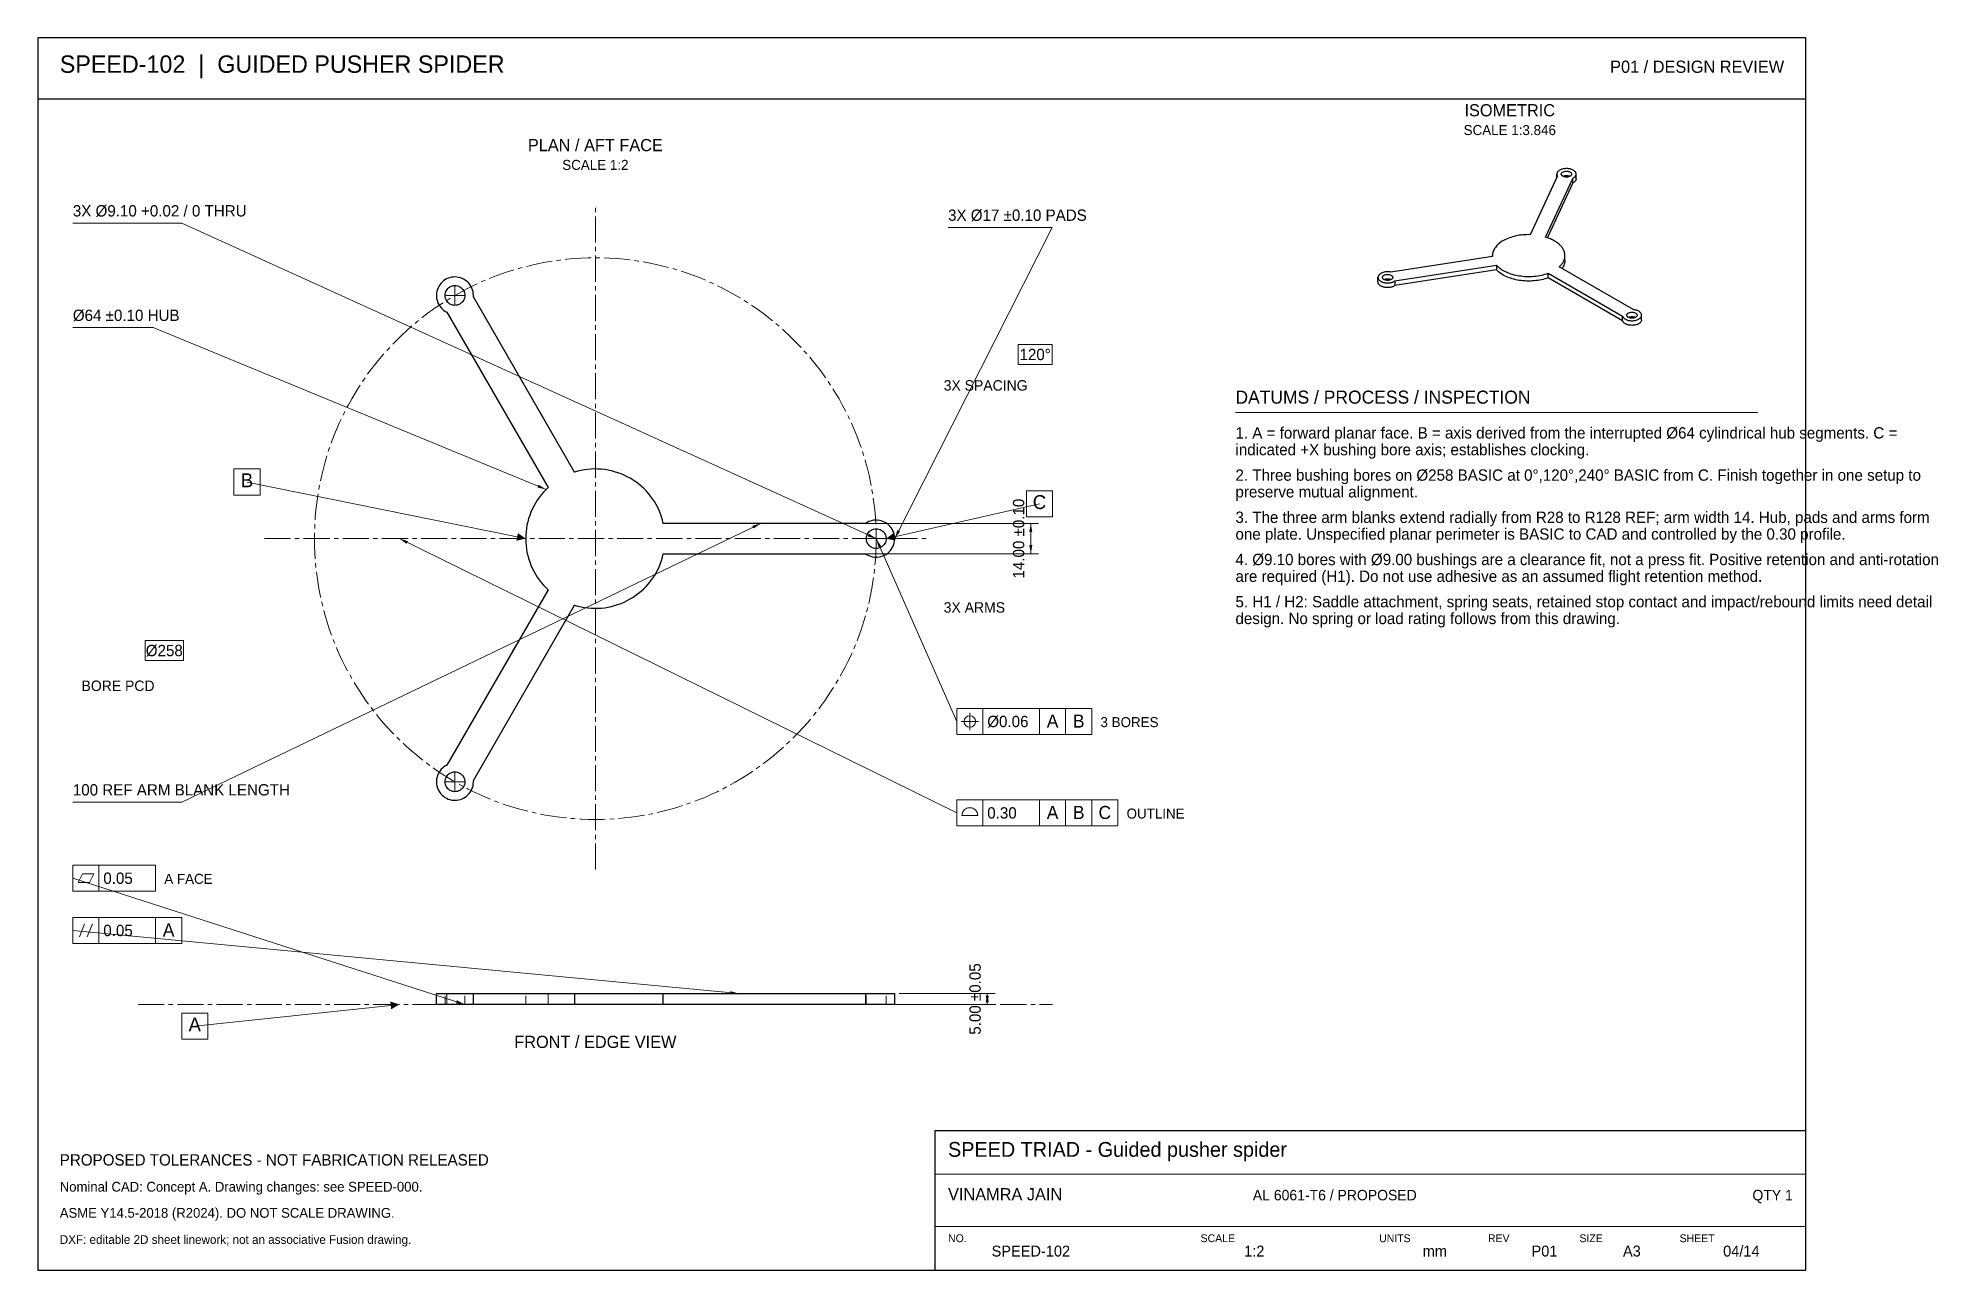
# Model space of a CAD drawing. Header units: millimetres. Extents: x 7 to 443, y 7 to 290.
import ezdxf
from ezdxf.enums import TextEntityAlignment as Align

# ---------------------------------------------------------------- set-up
doc = ezdxf.new("R2010")
doc.units = ezdxf.units.MM
doc.linetypes.add('CENTER_STD', pattern=[9, 6, -1, 1, -1])
doc.linetypes.add('DASHED_STD', pattern=[3, 2, -1])
for name, color, linetype, lineweight in [('BORDER', 7, 'Continuous', 30), ('CENTER', 7, 'CENTER_STD', 13), ('DIM', 7, 'Continuous', 15), ('GDT', 7, 'Continuous', 20), ('HIDDEN', 7, 'DASHED_STD', 13), ('NOTES', 7, 'Continuous', 18), ('VISIBLE', 7, 'Continuous', 30)]:
    doc.layers.add(name, color=color, linetype=linetype, lineweight=lineweight)

msp = doc.modelspace()

# ---------------------------------------------------------------- linework, layer by layer
at = {"layer": 'BORDER'}
msp.add_line((7, 276), (413, 276), dxfattribs=at)
for points in [[(7, 7), (413, 7), (413, 290), (7, 290)], [(213, 7), (413, 7), (413, 39), (213, 39)]]:
    msp.add_lwpolyline(points, close=True, dxfattribs=at)
at = {"layer": 'CENTER'}
for p, q in [((135, 99), (135, 251)), ((102.75, 228.66), (102.75, 233.06)), ((100.55, 230.86), (104.95, 230.86)), ((59, 175), (211, 175)), ((197.3, 175), (201.7, 175)), ((199.5, 172.8), (199.5, 177.2)), ((100.55, 119.14), (104.95, 119.14)), ((102.75, 116.94), (102.75, 121.34)), ((30, 68), (240, 68))]:
    msp.add_line(p, q, dxfattribs=at)
msp.add_circle((135, 175), 64.5, dxfattribs=at)
at = {"layer": 'DIM'}
for p, q in [((15, 247.5), (40, 247.5)), ((40, 247.5), (199.5, 175)), ((239.92, 246.5), (203.75, 175)), ((216, 246.5), (239.92, 246.5)), ((15, 223.5), (33.43, 223.5)), ((33.43, 223.5), (123.7, 186.3)), ((282, 204), (402, 204)), ((40, 114.5), (173, 178.5)), ((175, 178.5), (236.8, 178.5)), ((235, 171.5), (235, 178.5)), ((175, 171.5), (236.8, 171.5)), ((15, 114.5), (40, 114.5)), ((204.75, 70.5), (226.8, 70.5)), ((225, 68), (225, 70.5)), ((204.75, 68), (226.8, 68)), ((213, 29), (413, 29)), ((213, 17), (413, 17))]:
    msp.add_line(p, q, dxfattribs=at)
for points in [[(232.11, 215), (239.89, 215), (239.89, 219.6), (232.11, 219.6)], [(31.62, 147), (40.38, 147), (40.38, 151.6), (31.62, 151.6)]]:
    msp.add_lwpolyline(points, close=True, dxfattribs=at)
for points in [[(123.7, 186.3), (121.72, 186.74), (121.98, 187.39)], [(90, 175), (91.95, 174.43), (91.64, 173.8)], [(173, 178.5), (171.35, 177.32), (171.05, 177.95)], [(199.5, 175), (197.53, 175.51), (197.82, 176.15)], [(199.5, 175), (200.63, 173.31), (199.99, 173.03)], [(203.75, 175), (204.34, 176.94), (204.97, 176.63)], [(235, 178.5), (235.35, 176.5), (234.65, 176.5)], [(235, 171.5), (234.65, 173.5), (235.35, 173.5)], [(168, 70.5), (165.98, 70.34), (166.04, 71.04)], [(225, 70.5), (225.35, 68.5), (224.65, 68.5)], [(225, 68), (224.65, 70), (225.35, 70)], [(105, 68), (102.99, 68.28), (103.2, 68.95)]]:
    msp.add_solid(points, dxfattribs=at)
at = {"layer": 'GDT'}
for p, q in [((117.04, 175.4), (55, 188)), ((203.73, 175.44), (237, 183)), ((218, 112), (90, 175)), ((218, 133), (199.5, 175)), ((224, 130), (224, 136)), ((237, 130), (237, 136)), ((243, 130), (243, 136)), ((219, 133), (223, 133)), ((221, 131), (221, 135)), ((224, 109), (224, 115)), ((237, 109), (237, 115)), ((243, 109), (243, 115)), ((249, 109), (249, 115)), ((219.2, 111.4), (222.8, 111.4)), ((15, 97), (105, 68)), ((21, 94), (21, 100)), ((21, 82), (21, 88)), ((34, 82), (34, 88)), ((15, 85), (168, 70.5)), ((16.5, 83.5), (17.7, 86.5)), ((18.3, 83.5), (19.5, 86.5)), ((88.01, 67.79), (43, 63))]:
    msp.add_line(p, q, dxfattribs=at)
for points in [[(52, 185), (58, 185), (58, 191), (52, 191)], [(234, 180), (240, 180), (240, 186), (234, 186)], [(218, 130), (249, 130), (249, 136), (218, 136)], [(218, 109), (255, 109), (255, 115), (218, 115)], [(15, 94), (34, 94), (34, 100), (15, 100)], [(16.2, 96), (18.8, 96), (19.8, 98), (17.2, 98)], [(15, 82), (40, 82), (40, 88), (15, 88)], [(40, 60), (46, 60), (46, 66), (40, 66)]]:
    msp.add_lwpolyline(points, close=True, dxfattribs=at)
msp.add_lwpolyline([(222.8, 111.4), (222.78, 111.63), (222.74, 111.87), (222.66, 112.09), (222.56, 112.3), (222.43, 112.5), (222.27, 112.67), (222.1, 112.83), (221.9, 112.96), (221.69, 113.06), (221.47, 113.14), (221.23, 113.18), (221, 113.2), (220.77, 113.18), (220.53, 113.14), (220.31, 113.06), (220.1, 112.96), (219.9, 112.83), (219.73, 112.67), (219.57, 112.5), (219.44, 112.3), (219.34, 112.09), (219.26, 111.87), (219.22, 111.63), (219.2, 111.4)], dxfattribs=at)
msp.add_circle((221, 133), 1.3, dxfattribs=at)
for points in [[(119, 175), (116.86, 174.52), (117.22, 176.28)], [(201.78, 175), (203.53, 176.32), (203.92, 174.57)], [(90, 68), (88.11, 66.89), (87.92, 68.68)]]:
    msp.add_solid(points, dxfattribs=at)
at = {"layer": 'HIDDEN'}
for points in [[(100.92, 227.02), (100.56, 227.21), (100.22, 227.44), (99.9, 227.7), (99.61, 227.99), (99.35, 228.31), (99.12, 228.65), (98.92, 229.01), (98.76, 229.39), (98.64, 229.78), (98.55, 230.18), (98.51, 230.59), (98.5, 231), (98.54, 231.41), (98.61, 231.81), (98.72, 232.21), (98.87, 232.59), (99.05, 232.95), (99.27, 233.3), (99.52, 233.63), (99.81, 233.92), (100.12, 234.19), (100.45, 234.43), (100.81, 234.64), (101.18, 234.81), (101.57, 234.94), (101.97, 235.04), (102.37, 235.09), (102.78, 235.11), (103.19, 235.09), (103.6, 235.02), (104, 234.92), (104.38, 234.78), (104.75, 234.61), (105.11, 234.4), (105.44, 234.15), (105.74, 233.88), (106.02, 233.57), (106.27, 233.25), (106.48, 232.9), (106.66, 232.53), (106.8, 232.14), (106.91, 231.75), (106.97, 231.34), (107, 230.93), (106.99, 230.52)], [(100.47, 230.86), (100.49, 230.56), (100.55, 230.27), (100.65, 229.99), (100.78, 229.72), (100.95, 229.47), (101.14, 229.25), (101.37, 229.05), (101.61, 228.89), (101.88, 228.76), (102.16, 228.66), (102.45, 228.6), (102.75, 228.58), (103.05, 228.6), (103.34, 228.66), (103.62, 228.76), (103.89, 228.89), (104.13, 229.05), (104.36, 229.25), (104.55, 229.47), (104.72, 229.72), (104.85, 229.99), (104.95, 230.27), (105.01, 230.56), (105.03, 230.86), (105.01, 231.16), (104.95, 231.45), (104.85, 231.73), (104.72, 232), (104.55, 232.24), (104.36, 232.47), (104.13, 232.66), (103.89, 232.83), (103.62, 232.96), (103.34, 233.06), (103.05, 233.11), (102.75, 233.13), (102.45, 233.11), (102.16, 233.06), (101.88, 232.96), (101.61, 232.83), (101.37, 232.66), (101.14, 232.47), (100.95, 232.24), (100.78, 232), (100.65, 231.73), (100.55, 231.45), (100.49, 231.16), (100.47, 230.86)], [(124.16, 186.77), (100.92, 227.02)], [(106.99, 230.52), (130.22, 190.27)], [(130.22, 190.27), (130.97, 190.48), (131.73, 190.66), (132.5, 190.8), (133.27, 190.91), (134.04, 190.97), (134.82, 191), (135.6, 190.99), (136.37, 190.94), (137.15, 190.86), (137.91, 190.73), (138.68, 190.57), (139.43, 190.37), (140.17, 190.14), (140.9, 189.87), (141.62, 189.57), (142.32, 189.23), (143, 188.86), (143.66, 188.45), (144.31, 188.01), (144.93, 187.55), (145.53, 187.05), (146.1, 186.52), (146.65, 185.97), (147.17, 185.39), (147.66, 184.79), (148.12, 184.16), (148.55, 183.51), (148.95, 182.84), (149.31, 182.16), (149.64, 181.45), (149.94, 180.73), (150.2, 180), (150.42, 179.25), (150.61, 178.5)], [(124.16, 163.23), (123.6, 163.77), (123.07, 164.34), (122.57, 164.93), (122.09, 165.55), (121.65, 166.18), (121.23, 166.84), (120.85, 167.52), (120.51, 168.22), (120.2, 168.93), (119.92, 169.66), (119.68, 170.4), (119.47, 171.15), (119.3, 171.91), (119.17, 172.67), (119.08, 173.45), (119.02, 174.22), (119, 175), (119.02, 175.78), (119.08, 176.55), (119.17, 177.33), (119.3, 178.09), (119.47, 178.85), (119.68, 179.6), (119.92, 180.34), (120.2, 181.07), (120.51, 181.78), (120.85, 182.48), (121.23, 183.16), (121.65, 183.82), (122.09, 184.45), (122.57, 185.07), (123.07, 185.66), (123.6, 186.23), (124.16, 186.77)], [(197.09, 178.5), (197.44, 178.72), (197.81, 178.9), (198.19, 179.04), (198.59, 179.15), (198.99, 179.22), (199.4, 179.25), (199.81, 179.24), (200.22, 179.19), (200.62, 179.1), (201.01, 178.97), (201.39, 178.81), (201.74, 178.61), (202.08, 178.38), (202.4, 178.11), (202.68, 177.82), (202.94, 177.5), (203.16, 177.15), (203.35, 176.79), (203.51, 176.41), (203.63, 176.02), (203.71, 175.61), (203.75, 175.21), (203.75, 174.79), (203.71, 174.39), (203.63, 173.98), (203.51, 173.59), (203.35, 173.21), (203.16, 172.85), (202.94, 172.5), (202.68, 172.18), (202.4, 171.89), (202.08, 171.62), (201.74, 171.39), (201.39, 171.19), (201.01, 171.03), (200.62, 170.9), (200.22, 170.81), (199.81, 170.76), (199.4, 170.75), (198.99, 170.78), (198.59, 170.85), (198.19, 170.96), (197.81, 171.1), (197.44, 171.28), (197.09, 171.5)], [(150.61, 178.5), (197.09, 178.5)], [(197.22, 175), (197.24, 174.7), (197.3, 174.41), (197.4, 174.13), (197.53, 173.86), (197.7, 173.62), (197.89, 173.39), (198.12, 173.2), (198.36, 173.03), (198.63, 172.9), (198.91, 172.8), (199.2, 172.74), (199.5, 172.72), (199.8, 172.74), (200.09, 172.8), (200.37, 172.9), (200.64, 173.03), (200.88, 173.2), (201.11, 173.39), (201.3, 173.62), (201.47, 173.86), (201.6, 174.13), (201.7, 174.41), (201.76, 174.7), (201.78, 175), (201.76, 175.3), (201.7, 175.59), (201.6, 175.87), (201.47, 176.14), (201.3, 176.38), (201.11, 176.61), (200.88, 176.8), (200.64, 176.97), (200.37, 177.1), (200.09, 177.2), (199.8, 177.26), (199.5, 177.28), (199.2, 177.26), (198.91, 177.2), (198.63, 177.1), (198.36, 176.97), (198.12, 176.8), (197.89, 176.61), (197.7, 176.38), (197.53, 176.14), (197.4, 175.87), (197.3, 175.59), (197.24, 175.3), (197.22, 175)], [(150.61, 171.5), (150.42, 170.75), (150.2, 170), (149.94, 169.27), (149.64, 168.55), (149.31, 167.84), (148.95, 167.16), (148.55, 166.49), (148.12, 165.84), (147.66, 165.21), (147.17, 164.61), (146.65, 164.03), (146.1, 163.48), (145.53, 162.95), (144.93, 162.45), (144.31, 161.99), (143.66, 161.55), (143, 161.14), (142.32, 160.77), (141.62, 160.43), (140.9, 160.13), (140.17, 159.86), (139.43, 159.63), (138.68, 159.43), (137.91, 159.27), (137.15, 159.14), (136.37, 159.06), (135.6, 159.01), (134.82, 159), (134.04, 159.03), (133.27, 159.09), (132.5, 159.2), (131.73, 159.34), (130.97, 159.52), (130.22, 159.73)], [(197.09, 171.5), (150.61, 171.5)], [(100.92, 122.98), (124.16, 163.23)], [(130.22, 159.73), (106.99, 119.48)], [(106.99, 119.48), (107, 119.07), (106.97, 118.66), (106.91, 118.25), (106.8, 117.86), (106.66, 117.47), (106.48, 117.1), (106.27, 116.75), (106.02, 116.43), (105.74, 116.12), (105.44, 115.85), (105.11, 115.6), (104.75, 115.39), (104.38, 115.22), (104, 115.08), (103.6, 114.98), (103.19, 114.91), (102.78, 114.89), (102.37, 114.91), (101.97, 114.96), (101.57, 115.06), (101.18, 115.19), (100.81, 115.36), (100.45, 115.57), (100.12, 115.81), (99.81, 116.08), (99.52, 116.37), (99.27, 116.7), (99.05, 117.05), (98.87, 117.41), (98.72, 117.79), (98.61, 118.19), (98.54, 118.59), (98.5, 119), (98.51, 119.41), (98.55, 119.82), (98.64, 120.22), (98.76, 120.61), (98.92, 120.99), (99.12, 121.35), (99.35, 121.69), (99.61, 122.01), (99.9, 122.3), (100.22, 122.56), (100.56, 122.79), (100.92, 122.98)], [(100.47, 119.14), (100.49, 118.84), (100.55, 118.55), (100.65, 118.27), (100.78, 118), (100.95, 117.76), (101.14, 117.53), (101.37, 117.34), (101.61, 117.17), (101.88, 117.04), (102.16, 116.94), (102.45, 116.89), (102.75, 116.87), (103.05, 116.89), (103.34, 116.94), (103.62, 117.04), (103.89, 117.17), (104.13, 117.34), (104.36, 117.53), (104.55, 117.76), (104.72, 118), (104.85, 118.27), (104.95, 118.55), (105.01, 118.84), (105.03, 119.14), (105.01, 119.44), (104.95, 119.73), (104.85, 120.01), (104.72, 120.28), (104.55, 120.53), (104.36, 120.75), (104.13, 120.95), (103.89, 121.11), (103.62, 121.24), (103.34, 121.34), (103.05, 121.4), (102.75, 121.42), (102.45, 121.4), (102.16, 121.34), (101.88, 121.24), (101.61, 121.11), (101.37, 120.95), (101.14, 120.75), (100.95, 120.53), (100.78, 120.28), (100.65, 120.01), (100.55, 119.73), (100.49, 119.44), (100.47, 119.14)], [(100.92, 70.5), (100.62, 70.5), (100.33, 70.5), (100.06, 70.5), (99.8, 70.5), (99.57, 70.5), (99.35, 70.5), (99.16, 70.5), (98.99, 70.5), (98.84, 70.5), (98.72, 70.5), (98.62, 70.5), (98.55, 70.5), (98.51, 70.5), (98.5, 70.5)], [(107, 70.5), (106.89, 70.5), (106.58, 70.5), (106.07, 70.5), (105.4, 70.5), (104.59, 70.5), (103.7, 70.5), (102.75, 70.5), (101.8, 70.5), (100.91, 70.5), (100.1, 70.5), (99.43, 70.5), (98.92, 70.5), (98.61, 70.5), (98.5, 70.5)], [(98.5, 70.5), (98.51, 70.5), (98.55, 70.5), (98.62, 70.5), (98.72, 70.5), (98.84, 70.5), (98.99, 70.5), (99.16, 70.5), (99.35, 70.5), (99.57, 70.5), (99.8, 70.5), (100.06, 70.5), (100.33, 70.5), (100.62, 70.5), (100.92, 70.5)], [(98.5, 68), (98.5, 70.5)], [(100.47, 68), (100.47, 70.5)], [(100.47, 70.5), (100.53, 70.5), (100.7, 70.5), (100.97, 70.5), (101.33, 70.5), (101.76, 70.5), (102.24, 70.5), (102.75, 70.5), (103.26, 70.5), (103.74, 70.5), (104.17, 70.5), (104.53, 70.5), (104.8, 70.5), (104.97, 70.5), (105.03, 70.5)], [(105.03, 70.5), (104.97, 70.5), (104.8, 70.5), (104.53, 70.5), (104.17, 70.5), (103.74, 70.5), (103.26, 70.5), (102.75, 70.5), (102.24, 70.5), (101.76, 70.5), (101.33, 70.5), (100.97, 70.5), (100.7, 70.5), (100.53, 70.5), (100.47, 70.5)], [(100.47, 70.5), (100.53, 70.5), (100.7, 70.5), (100.97, 70.5), (101.33, 70.5), (101.76, 70.5), (102.24, 70.5), (102.75, 70.5), (103.26, 70.5), (103.74, 70.5), (104.17, 70.5), (104.53, 70.5), (104.8, 70.5), (104.97, 70.5), (105.03, 70.5)], [(105.03, 70.5), (104.97, 70.5), (104.8, 70.5), (104.53, 70.5), (104.17, 70.5), (103.74, 70.5), (103.26, 70.5), (102.75, 70.5), (102.24, 70.5), (101.76, 70.5), (101.33, 70.5), (100.97, 70.5), (100.7, 70.5), (100.53, 70.5), (100.47, 70.5)], [(100.47, 68), (100.47, 70.5)], [(100.92, 68), (100.92, 70.5)], [(124.16, 70.5), (100.92, 70.5)], [(100.92, 70.5), (124.16, 70.5)], [(100.92, 70.5), (100.92, 68)], [(105.03, 68), (105.03, 70.5)], [(105.03, 68), (105.03, 70.5)], [(106.99, 70.5), (106.99, 68)], [(107, 70.5), (107, 70.5), (107, 70.5), (107, 70.5), (107, 70.5), (107, 70.5), (107, 70.5), (107, 70.5), (107, 70.5), (106.99, 70.5), (106.99, 70.5), (106.99, 70.5), (106.99, 70.5), (106.99, 70.5), (106.99, 70.5)], [(106.99, 70.5), (107, 70.5)], [(130.22, 70.5), (106.99, 70.5)], [(106.99, 70.5), (106.99, 70.5), (106.99, 70.5), (106.99, 70.5), (106.99, 70.5), (106.99, 70.5), (107, 70.5), (107, 70.5), (107, 70.5), (107, 70.5), (107, 70.5), (107, 70.5), (107, 70.5), (107, 70.5), (107, 70.5)], [(106.99, 68), (106.99, 70.5)], [(107, 68), (107, 70.5)], [(124.16, 70.5), (123.49, 70.5), (122.85, 70.5), (122.26, 70.5), (121.71, 70.5), (121.21, 70.5), (120.75, 70.5), (120.35, 70.5), (119.99, 70.5), (119.69, 70.5), (119.44, 70.5), (119.25, 70.5), (119.11, 70.5), (119.03, 70.5), (119, 70.5)], [(119, 70.5), (119.03, 70.5), (119.11, 70.5), (119.25, 70.5), (119.44, 70.5), (119.69, 70.5), (119.99, 70.5), (120.35, 70.5), (120.75, 70.5), (121.21, 70.5), (121.71, 70.5), (122.26, 70.5), (122.85, 70.5), (123.49, 70.5), (124.16, 70.5)], [(119, 68), (119, 70.5)], [(124.16, 68), (124.16, 70.5)], [(124.16, 70.5), (124.16, 68)], [(150.61, 70.5), (150.09, 70.5), (149.36, 70.5), (148.43, 70.5), (147.31, 70.5), (146.02, 70.5), (144.58, 70.5), (143, 70.5), (141.31, 70.5), (139.54, 70.5), (137.7, 70.5), (135.82, 70.5), (133.93, 70.5), (132.06, 70.5), (130.22, 70.5)], [(130.22, 68), (130.22, 70.5)], [(197.09, 70.5), (150.61, 70.5)], [(150.61, 70.5), (150.61, 68)], [(203.75, 70.5), (203.7, 70.5), (203.55, 70.5), (203.3, 70.5), (202.96, 70.5), (202.53, 70.5), (202.03, 70.5), (201.48, 70.5), (200.87, 70.5), (200.23, 70.5), (199.58, 70.5), (198.92, 70.5), (198.27, 70.5), (197.66, 70.5), (197.09, 70.5)], [(197.09, 70.5), (197.09, 68)], [(197.22, 70.5), (197.28, 70.5), (197.45, 70.5), (197.72, 70.5), (198.08, 70.5), (198.51, 70.5), (198.99, 70.5), (199.5, 70.5), (200.01, 70.5), (200.49, 70.5), (200.92, 70.5), (201.28, 70.5), (201.55, 70.5), (201.72, 70.5), (201.78, 70.5)], [(201.78, 70.5), (201.72, 70.5), (201.55, 70.5), (201.28, 70.5), (200.92, 70.5), (200.49, 70.5), (200.01, 70.5), (199.5, 70.5), (198.99, 70.5), (198.51, 70.5), (198.08, 70.5), (197.72, 70.5), (197.45, 70.5), (197.28, 70.5), (197.22, 70.5)], [(197.22, 68), (197.22, 70.5)], [(201.78, 68), (201.78, 70.5)], [(98.5, 68), (98.51, 68), (98.55, 68), (98.62, 68), (98.72, 68), (98.84, 68), (98.99, 68), (99.16, 68), (99.35, 68), (99.57, 68), (99.8, 68), (100.06, 68), (100.33, 68), (100.62, 68), (100.92, 68)], [(100.92, 68), (100.62, 68), (100.33, 68), (100.06, 68), (99.8, 68), (99.57, 68), (99.35, 68), (99.16, 68), (98.99, 68), (98.84, 68), (98.72, 68), (98.62, 68), (98.55, 68), (98.51, 68), (98.5, 68)], [(98.5, 68), (98.61, 68), (98.92, 68), (99.43, 68), (100.1, 68), (100.91, 68), (101.8, 68), (102.75, 68), (103.7, 68), (104.59, 68), (105.4, 68), (106.07, 68), (106.58, 68), (106.89, 68), (107, 68)], [(100.47, 68), (100.53, 68), (100.7, 68), (100.97, 68), (101.33, 68), (101.76, 68), (102.24, 68), (102.75, 68), (103.26, 68), (103.74, 68), (104.17, 68), (104.53, 68), (104.8, 68), (104.97, 68), (105.03, 68)], [(105.03, 68), (104.97, 68), (104.8, 68), (104.53, 68), (104.17, 68), (103.74, 68), (103.26, 68), (102.75, 68), (102.24, 68), (101.76, 68), (101.33, 68), (100.97, 68), (100.7, 68), (100.53, 68), (100.47, 68)], [(100.47, 68), (100.53, 68), (100.7, 68), (100.97, 68), (101.33, 68), (101.76, 68), (102.24, 68), (102.75, 68), (103.26, 68), (103.74, 68), (104.17, 68), (104.53, 68), (104.8, 68), (104.97, 68), (105.03, 68)], [(105.03, 68), (104.97, 68), (104.8, 68), (104.53, 68), (104.17, 68), (103.74, 68), (103.26, 68), (102.75, 68), (102.24, 68), (101.76, 68), (101.33, 68), (100.97, 68), (100.7, 68), (100.53, 68), (100.47, 68)], [(100.92, 68), (124.16, 68)], [(124.16, 68), (100.92, 68)], [(106.99, 68), (106.99, 68), (106.99, 68), (106.99, 68), (106.99, 68), (106.99, 68), (107, 68), (107, 68), (107, 68), (107, 68), (107, 68), (107, 68), (107, 68), (107, 68), (107, 68)], [(107, 68), (106.99, 68)], [(107, 68), (107, 68), (107, 68), (107, 68), (107, 68), (107, 68), (107, 68), (107, 68), (107, 68), (106.99, 68), (106.99, 68), (106.99, 68), (106.99, 68), (106.99, 68), (106.99, 68)], [(106.99, 68), (130.22, 68)], [(124.16, 68), (123.49, 68), (122.85, 68), (122.26, 68), (121.71, 68), (121.21, 68), (120.75, 68), (120.35, 68), (119.99, 68), (119.69, 68), (119.44, 68), (119.25, 68), (119.11, 68), (119.03, 68), (119, 68)], [(119, 68), (119.03, 68), (119.11, 68), (119.25, 68), (119.44, 68), (119.69, 68), (119.99, 68), (120.35, 68), (120.75, 68), (121.21, 68), (121.71, 68), (122.26, 68), (122.85, 68), (123.49, 68), (124.16, 68)], [(130.22, 68), (132.06, 68), (133.93, 68), (135.82, 68), (137.7, 68), (139.54, 68), (141.31, 68), (143, 68), (144.58, 68), (146.02, 68), (147.31, 68), (148.43, 68), (149.36, 68), (150.09, 68), (150.61, 68)], [(150.61, 68), (197.09, 68)], [(197.09, 68), (197.66, 68), (198.27, 68), (198.92, 68), (199.58, 68), (200.23, 68), (200.87, 68), (201.48, 68), (202.03, 68), (202.53, 68), (202.96, 68), (203.3, 68), (203.55, 68), (203.7, 68), (203.75, 68)], [(197.22, 68), (197.28, 68), (197.45, 68), (197.72, 68), (198.08, 68), (198.51, 68), (198.99, 68), (199.5, 68), (200.01, 68), (200.49, 68), (200.92, 68), (201.28, 68), (201.55, 68), (201.72, 68), (201.78, 68)], [(201.78, 68), (201.72, 68), (201.55, 68), (201.28, 68), (200.92, 68), (200.49, 68), (200.01, 68), (199.5, 68), (198.99, 68), (198.51, 68), (198.08, 68), (197.72, 68), (197.45, 68), (197.28, 68), (197.22, 68)]]:
    msp.add_lwpolyline(points, dxfattribs=at)
at = {"layer": 'VISIBLE'}
for points in [[(355.94, 258.3), (349.68, 244.82)], [(353.2, 244.28), (359.45, 257.76)], [(360.23, 258.73), (360.23, 258.79), (360.22, 258.85), (360.19, 258.98), (360.14, 259.1), (360.06, 259.22), (359.97, 259.33), (359.86, 259.44), (359.73, 259.54), (359.58, 259.63), (359.42, 259.72), (359.25, 259.79), (359.06, 259.85), (358.87, 259.91), (358.66, 259.95), (358.45, 259.98), (358.24, 260), (358.02, 260.01), (357.8, 260), (357.59, 259.98), (357.38, 259.95), (357.18, 259.91), (356.98, 259.85), (356.79, 259.79), (356.62, 259.72), (356.46, 259.63), (356.31, 259.54), (356.18, 259.44), (356.07, 259.33), (355.98, 259.22), (355.91, 259.1), (355.85, 258.98), (355.82, 258.85), (355.81, 258.79), (355.81, 258.73)], [(355.81, 258.73), (355.82, 258.62), (355.84, 258.51), (355.88, 258.41), (355.94, 258.3)], [(355.81, 258.03), (355.81, 258.73)], [(356.84, 258.73), (356.84, 258.8), (356.86, 258.86), (356.89, 258.93), (356.93, 258.99), (356.98, 259.05), (357.04, 259.11), (357.11, 259.16), (357.18, 259.21)], [(359.2, 258.73), (359.2, 258.66), (359.18, 258.6), (359.15, 258.53), (359.11, 258.47), (359.06, 258.41), (359, 258.35), (358.94, 258.3), (358.86, 258.25), (358.77, 258.2), (358.68, 258.16), (358.58, 258.13), (358.47, 258.1), (358.36, 258.08), (358.25, 258.06), (358.14, 258.05), (358.02, 258.05), (357.91, 258.05), (357.79, 258.06), (357.68, 258.08), (357.57, 258.1), (357.46, 258.13), (357.36, 258.16), (357.27, 258.2), (357.18, 258.25), (357.11, 258.3), (357.04, 258.35), (356.98, 258.41), (356.93, 258.47), (356.89, 258.53), (356.86, 258.6), (356.84, 258.66), (356.84, 258.73)], [(357.18, 259.21), (357.32, 259.28), (357.46, 259.33), (357.62, 259.37), (357.79, 259.4), (357.96, 259.41), (358.14, 259.41), (358.31, 259.39), (358.47, 259.36), (358.63, 259.32), (358.77, 259.26), (358.9, 259.19), (359, 259.11), (359.05, 259.07), (359.09, 259.02), (359.12, 258.98), (359.15, 258.93), (359.18, 258.88), (359.19, 258.83), (359.2, 258.78), (359.2, 258.73)], [(358.77, 258.2), (358.68, 258.23), (358.6, 258.26), (358.51, 258.29), (358.42, 258.31), (358.22, 258.34), (358.02, 258.35), (357.82, 258.34), (357.63, 258.31), (357.53, 258.29), (357.44, 258.26), (357.36, 258.23), (357.28, 258.2)], [(359.45, 257.76), (359.63, 257.85), (359.78, 257.96), (359.92, 258.07), (359.97, 258.13), (360.03, 258.19), (360.07, 258.26), (360.12, 258.32), (360.15, 258.39), (360.18, 258.46), (360.2, 258.52), (360.22, 258.59), (360.23, 258.66), (360.23, 258.73)], [(359.45, 256.7), (359.45, 257.76)], [(360.23, 257.67), (360.23, 257.6), (360.22, 257.53), (360.2, 257.46), (360.18, 257.39), (360.15, 257.33), (360.12, 257.26), (360.07, 257.2), (360.03, 257.13), (359.97, 257.07), (359.92, 257.01), (359.78, 256.9), (359.63, 256.79), (359.45, 256.7)], [(360.23, 257.67), (360.23, 258.73)], [(359.45, 256.7), (353.63, 244.14)], [(349.68, 244.82), (349.26, 244.83), (348.85, 244.82), (348.43, 244.8), (348.01, 244.77), (347.6, 244.72), (347.19, 244.67), (346.79, 244.6), (346.4, 244.52), (346.01, 244.43), (345.63, 244.32), (345.26, 244.21), (344.9, 244.09), (344.55, 243.95), (344.21, 243.81), (343.89, 243.65), (343.58, 243.49), (343.28, 243.32), (343.01, 243.14), (342.74, 242.95), (342.49, 242.75), (342.27, 242.55), (342.05, 242.34), (341.86, 242.13), (341.69, 241.91), (341.53, 241.68), (341.4, 241.45), (341.28, 241.22), (341.19, 240.99), (341.12, 240.75), (341.06, 240.51), (341.04, 240.39), (341.03, 240.27), (341.02, 240.15), (341.02, 240.02)], [(341.02, 240.02), (341.03, 239.83)], [(341.02, 239.83), (341.02, 240.02)], [(357.66, 240.02), (357.66, 240.19), (357.64, 240.35), (357.62, 240.51), (357.58, 240.68), (357.54, 240.84), (357.49, 241), (357.43, 241.16), (357.35, 241.32), (357.27, 241.47), (357.18, 241.63), (357.08, 241.78), (356.98, 241.93), (356.86, 242.08), (356.73, 242.23), (356.6, 242.37), (356.46, 242.51), (356.31, 242.65), (356.15, 242.79), (355.98, 242.92), (355.81, 243.05), (355.63, 243.17), (355.44, 243.29), (355.24, 243.41), (355.04, 243.52), (354.83, 243.63), (354.61, 243.74), (354.39, 243.84), (354.16, 243.94), (353.93, 244.03), (353.69, 244.12), (353.45, 244.2), (353.2, 244.28)], [(356.37, 237.45), (356.52, 237.6), (356.66, 237.75), (356.8, 237.9), (356.92, 238.05), (357.04, 238.21), (357.15, 238.36), (357.24, 238.52), (357.33, 238.69), (357.41, 238.85), (357.47, 239.01), (357.53, 239.18), (357.58, 239.35), (357.61, 239.52), (357.64, 239.69), (357.66, 239.86), (357.66, 240.02)], [(357.66, 238.96), (357.66, 240.02)], [(317.68, 236.22), (317.43, 236.26), (317.17, 236.28), (316.91, 236.29), (316.64, 236.28), (316.38, 236.25), (316.13, 236.2), (315.89, 236.14), (315.67, 236.06), (315.56, 236.01), (315.46, 235.96), (315.37, 235.91), (315.28, 235.85), (315.19, 235.79), (315.12, 235.73), (315.05, 235.67), (314.98, 235.6), (314.92, 235.53), (314.87, 235.46), (314.83, 235.39), (314.8, 235.32), (314.77, 235.24), (314.75, 235.17), (314.74, 235.09), (314.73, 235.01)], [(316.11, 235.5), (316.24, 235.56), (316.39, 235.62), (316.54, 235.66), (316.71, 235.68), (316.89, 235.7), (317.06, 235.69), (317.23, 235.68), (317.4, 235.64), (317.55, 235.6), (317.69, 235.54), (317.82, 235.47), (317.93, 235.39), (317.97, 235.35), (318.01, 235.3), (318.05, 235.26), (318.08, 235.21), (318.1, 235.16), (318.11, 235.11), (318.12, 235.06), (318.13, 235.01)], [(341.03, 239.83), (317.68, 236.22)], [(318.63, 234.19), (341.97, 237.8)], [(341.97, 236.74), (318.63, 233.12)], [(341.97, 237.8), (342.18, 237.58), (342.41, 237.37), (342.65, 237.17), (342.92, 236.97), (343.2, 236.78), (343.5, 236.6), (343.81, 236.44), (344.14, 236.28), (344.48, 236.12), (344.84, 235.99), (345.21, 235.86), (345.58, 235.74), (345.97, 235.63), (346.37, 235.54), (346.77, 235.46), (347.19, 235.38), (347.6, 235.33), (348.03, 235.28), (348.45, 235.25), (348.88, 235.23), (349.31, 235.22), (349.74, 235.23), (350.17, 235.25), (350.6, 235.28), (351.02, 235.32), (351.44, 235.38), (351.85, 235.45), (352.26, 235.53), (352.66, 235.62), (353.05, 235.72), (353.43, 235.84), (353.79, 235.97)], [(341.97, 237.8), (341.97, 236.74)], [(353.79, 234.91), (353.43, 234.78), (353.05, 234.66), (352.66, 234.56), (352.26, 234.46), (351.85, 234.38), (351.44, 234.31), (351.02, 234.26), (350.6, 234.21), (350.17, 234.18), (349.74, 234.17), (349.31, 234.16), (348.88, 234.17), (348.45, 234.19), (348.03, 234.22), (347.6, 234.27), (347.19, 234.32), (346.77, 234.39), (346.37, 234.48), (345.97, 234.57), (345.58, 234.68), (345.21, 234.8), (344.84, 234.92), (344.48, 235.06), (344.14, 235.21), (343.81, 235.37), (343.5, 235.54), (343.2, 235.72), (342.92, 235.91), (342.65, 236.1), (342.41, 236.31), (342.18, 236.52), (341.97, 236.74)], [(353.79, 235.97), (370.88, 226.1)], [(353.79, 234.91), (353.79, 235.97)], [(373.46, 227.59), (356.37, 237.45)], [(357.66, 238.96), (357.66, 238.84), (357.65, 238.72), (357.62, 238.48), (357.57, 238.24), (357.49, 238.01), (357.4, 237.77), (357.29, 237.54), (357.15, 237.31), (357, 237.09)], [(106.99, 230.52), (107, 230.93), (106.97, 231.34), (106.91, 231.75), (106.8, 232.14), (106.66, 232.53), (106.48, 232.9), (106.27, 233.25), (106.02, 233.57), (105.74, 233.88), (105.44, 234.15), (105.11, 234.4), (104.75, 234.61), (104.38, 234.78), (104, 234.92), (103.6, 235.02), (103.19, 235.09), (102.78, 235.11), (102.37, 235.09), (101.97, 235.04), (101.57, 234.94), (101.18, 234.81), (100.81, 234.64), (100.45, 234.43), (100.12, 234.19), (99.81, 233.92), (99.52, 233.63), (99.27, 233.3), (99.05, 232.95), (98.87, 232.59), (98.72, 232.21), (98.61, 231.81), (98.54, 231.41), (98.5, 231), (98.51, 230.59), (98.55, 230.18), (98.64, 229.78), (98.76, 229.39), (98.92, 229.01), (99.12, 228.65), (99.35, 228.31), (99.61, 227.99), (99.9, 227.7), (100.22, 227.44), (100.56, 227.21), (100.92, 227.02)], [(100.47, 230.86), (100.49, 231.16), (100.55, 231.45), (100.65, 231.73), (100.78, 232), (100.95, 232.24), (101.14, 232.47), (101.37, 232.66), (101.61, 232.83), (101.88, 232.96), (102.16, 233.06), (102.45, 233.11), (102.75, 233.13), (103.05, 233.11), (103.34, 233.06), (103.62, 232.96), (103.89, 232.83), (104.13, 232.66), (104.36, 232.47), (104.55, 232.24), (104.72, 232), (104.85, 231.73), (104.95, 231.45), (105.01, 231.16), (105.03, 230.86), (105.01, 230.56), (104.95, 230.27), (104.85, 229.99), (104.72, 229.72), (104.55, 229.47), (104.36, 229.25), (104.13, 229.05), (103.89, 228.89), (103.62, 228.76), (103.34, 228.66), (103.05, 228.6), (102.75, 228.58), (102.45, 228.6), (102.16, 228.66), (101.88, 228.76), (101.61, 228.89), (101.37, 229.05), (101.14, 229.25), (100.95, 229.47), (100.78, 229.72), (100.65, 229.99), (100.55, 230.27), (100.49, 230.56), (100.47, 230.86)], [(314.73, 235.01), (314.74, 234.92), (314.76, 234.82), (314.79, 234.72), (314.83, 234.63), (314.89, 234.54), (314.96, 234.45), (315.04, 234.36), (315.13, 234.28), (315.23, 234.21), (315.34, 234.13), (315.46, 234.07), (315.59, 234), (315.73, 233.95), (315.87, 233.9), (316.02, 233.85), (316.18, 233.82), (316.34, 233.79), (316.5, 233.76), (316.67, 233.75), (316.84, 233.74), (317, 233.74), (317.17, 233.74), (317.34, 233.76), (317.5, 233.78), (317.66, 233.81), (317.82, 233.84), (317.97, 233.88), (318.12, 233.93), (318.26, 233.99), (318.39, 234.05), (318.51, 234.11), (318.63, 234.19)], [(314.73, 233.95), (314.73, 235.01)], [(318.63, 233.12), (318.51, 233.05), (318.39, 232.99), (318.26, 232.93), (318.12, 232.87), (317.97, 232.82), (317.82, 232.78), (317.66, 232.75), (317.5, 232.72), (317.34, 232.7), (317.17, 232.68), (317, 232.68), (316.84, 232.68), (316.67, 232.69), (316.5, 232.7), (316.34, 232.72), (316.18, 232.75), (316.02, 232.79), (315.87, 232.83), (315.73, 232.89), (315.59, 232.94), (315.46, 233), (315.34, 233.07), (315.23, 233.14), (315.13, 233.22), (315.04, 233.3), (314.96, 233.39), (314.89, 233.48), (314.83, 233.57), (314.79, 233.66), (314.76, 233.76), (314.74, 233.85), (314.73, 233.95)], [(315.76, 235.01), (315.77, 235.08), (315.78, 235.15), (315.81, 235.21), (315.85, 235.27), (315.9, 235.33), (315.96, 235.39), (316.03, 235.45), (316.11, 235.5)], [(318.13, 235.01), (318.12, 234.95), (318.1, 234.88), (318.08, 234.81), (318.04, 234.75), (317.99, 234.69), (317.93, 234.63), (317.86, 234.58), (317.78, 234.53), (317.69, 234.48), (317.6, 234.45), (317.5, 234.41), (317.4, 234.38), (317.29, 234.36), (317.17, 234.34), (317.06, 234.33), (316.94, 234.33), (316.83, 234.33), (316.71, 234.34), (316.6, 234.36), (316.49, 234.38), (316.39, 234.41), (316.29, 234.45), (316.19, 234.48), (316.11, 234.53), (316.03, 234.58), (315.96, 234.63), (315.9, 234.69), (315.85, 234.75), (315.81, 234.81), (315.78, 234.88), (315.77, 234.95), (315.76, 235.01)], [(317.69, 234.48), (317.61, 234.52), (317.52, 234.55), (317.43, 234.57), (317.34, 234.6), (317.14, 234.62), (316.94, 234.63), (316.74, 234.62), (316.55, 234.6), (316.45, 234.57), (316.37, 234.55), (316.28, 234.52), (316.2, 234.48)], [(318.63, 234.19), (318.63, 233.12)], [(370.88, 225.04), (353.79, 234.91)], [(100.92, 227.02), (124.16, 186.77)], [(130.22, 190.27), (106.99, 230.52)], [(372.22, 226.82), (372.35, 226.88), (372.5, 226.93), (372.66, 226.98), (372.83, 227), (373, 227.01), (373.17, 227.01), (373.34, 226.99), (373.51, 226.96), (373.66, 226.92), (373.81, 226.86), (373.93, 226.79), (374.04, 226.71), (374.09, 226.67), (374.13, 226.62), (374.16, 226.58), (374.19, 226.53), (374.21, 226.48), (374.23, 226.43), (374.24, 226.38), (374.24, 226.33)], [(375.27, 226.33), (375.26, 226.44), (375.23, 226.55), (375.19, 226.66), (375.13, 226.77), (375.06, 226.87), (374.97, 226.97), (374.87, 227.06), (374.76, 227.15), (374.63, 227.23), (374.49, 227.31), (374.33, 227.37), (374.17, 227.43), (374, 227.49), (373.83, 227.53), (373.64, 227.56), (373.46, 227.59)], [(370.88, 226.1), (370.93, 225.99), (370.99, 225.87), (371.08, 225.77), (371.18, 225.66), (371.29, 225.57), (371.42, 225.47), (371.56, 225.39), (371.72, 225.32), (371.89, 225.25), (372.07, 225.19), (372.25, 225.14), (372.45, 225.11), (372.65, 225.08), (372.85, 225.06), (373.05, 225.06), (373.26, 225.06), (373.46, 225.08), (373.66, 225.1), (373.85, 225.14), (374.04, 225.19), (374.22, 225.25), (374.39, 225.31), (374.54, 225.39), (374.69, 225.47), (374.82, 225.56), (374.94, 225.66), (375.03, 225.76), (375.12, 225.87), (375.18, 225.98), (375.23, 226.1), (375.26, 226.21), (375.27, 226.33)], [(370.88, 225.04), (370.88, 226.1)], [(375.27, 225.27), (375.26, 225.15), (375.23, 225.04), (375.18, 224.92), (375.12, 224.81), (375.03, 224.7), (374.94, 224.6), (374.82, 224.5), (374.69, 224.41), (374.54, 224.33), (374.39, 224.25), (374.22, 224.19), (374.04, 224.13), (373.85, 224.08), (373.66, 224.04), (373.46, 224.02), (373.26, 224), (373.05, 223.99), (372.85, 224), (372.65, 224.02), (372.45, 224.04), (372.25, 224.08), (372.07, 224.13), (371.89, 224.19), (371.72, 224.25), (371.56, 224.33), (371.42, 224.41), (371.29, 224.5), (371.18, 224.6), (371.08, 224.7), (370.99, 224.81), (370.93, 224.92), (370.88, 225.04)], [(371.87, 226.33), (371.88, 226.4), (371.9, 226.47), (371.92, 226.53), (371.96, 226.59), (372.01, 226.65), (372.07, 226.71), (372.14, 226.77), (372.22, 226.82)], [(374.24, 226.33), (374.23, 226.27), (374.22, 226.2), (374.19, 226.13), (374.15, 226.07), (374.1, 226.01), (374.04, 225.95), (373.97, 225.9), (373.89, 225.85), (373.81, 225.8), (373.71, 225.76), (373.61, 225.73), (373.51, 225.7), (373.4, 225.68), (373.29, 225.66), (373.17, 225.65), (373.06, 225.65), (372.94, 225.65), (372.83, 225.66), (372.71, 225.68), (372.6, 225.7), (372.5, 225.73), (372.4, 225.76), (372.31, 225.8), (372.22, 225.85), (372.14, 225.9), (372.07, 225.95), (372.01, 226.01), (371.96, 226.07), (371.92, 226.13), (371.9, 226.2), (371.88, 226.27), (371.87, 226.33)], [(373.8, 225.8), (373.72, 225.84), (373.63, 225.87), (373.55, 225.89), (373.45, 225.91), (373.26, 225.94), (373.06, 225.95), (372.86, 225.94), (372.66, 225.91), (372.57, 225.89), (372.48, 225.87), (372.39, 225.84), (372.31, 225.8)], [(375.27, 225.27), (375.27, 226.33)], [(150.61, 178.5), (150.42, 179.25), (150.2, 180), (149.94, 180.73), (149.64, 181.45), (149.31, 182.16), (148.95, 182.84), (148.55, 183.51), (148.12, 184.16), (147.66, 184.79), (147.17, 185.39), (146.65, 185.97), (146.1, 186.52), (145.53, 187.05), (144.93, 187.55), (144.31, 188.01), (143.66, 188.45), (143, 188.86), (142.32, 189.23), (141.62, 189.57), (140.9, 189.87), (140.17, 190.14), (139.43, 190.37), (138.68, 190.57), (137.91, 190.73), (137.15, 190.86), (136.37, 190.94), (135.6, 190.99), (134.82, 191), (134.04, 190.97), (133.27, 190.91), (132.5, 190.8), (131.73, 190.66), (130.97, 190.48), (130.22, 190.27)], [(124.16, 186.77), (123.6, 186.23), (123.07, 185.66), (122.57, 185.07), (122.09, 184.45), (121.65, 183.82), (121.23, 183.16), (120.85, 182.48), (120.51, 181.78), (120.2, 181.07), (119.92, 180.34), (119.68, 179.6), (119.47, 178.85), (119.3, 178.09), (119.17, 177.33), (119.08, 176.55), (119.02, 175.78), (119, 175), (119.02, 174.22), (119.08, 173.45), (119.17, 172.67), (119.3, 171.91), (119.47, 171.15), (119.68, 170.4), (119.92, 169.66), (120.2, 168.93), (120.51, 168.22), (120.85, 167.52), (121.23, 166.84), (121.65, 166.18), (122.09, 165.55), (122.57, 164.93), (123.07, 164.34), (123.6, 163.77), (124.16, 163.23)], [(197.09, 171.5), (197.44, 171.28), (197.81, 171.1), (198.19, 170.96), (198.59, 170.85), (198.99, 170.78), (199.4, 170.75), (199.81, 170.76), (200.22, 170.81), (200.62, 170.9), (201.01, 171.03), (201.39, 171.19), (201.74, 171.39), (202.08, 171.62), (202.4, 171.89), (202.68, 172.18), (202.94, 172.5), (203.16, 172.85), (203.35, 173.21), (203.51, 173.59), (203.63, 173.98), (203.71, 174.39), (203.75, 174.79), (203.75, 175.21), (203.71, 175.61), (203.63, 176.02), (203.51, 176.41), (203.35, 176.79), (203.16, 177.15), (202.94, 177.5), (202.68, 177.82), (202.4, 178.11), (202.08, 178.38), (201.74, 178.61), (201.39, 178.81), (201.01, 178.97), (200.62, 179.1), (200.22, 179.19), (199.81, 179.24), (199.4, 179.25), (198.99, 179.22), (198.59, 179.15), (198.19, 179.04), (197.81, 178.9), (197.44, 178.72), (197.09, 178.5)], [(197.09, 178.5), (150.61, 178.5)], [(197.22, 175), (197.24, 175.3), (197.3, 175.59), (197.4, 175.87), (197.53, 176.14), (197.7, 176.38), (197.89, 176.61), (198.12, 176.8), (198.36, 176.97), (198.63, 177.1), (198.91, 177.2), (199.2, 177.26), (199.5, 177.28), (199.8, 177.26), (200.09, 177.2), (200.37, 177.1), (200.64, 176.97), (200.88, 176.8), (201.11, 176.61), (201.3, 176.38), (201.47, 176.14), (201.6, 175.87), (201.7, 175.59), (201.76, 175.3), (201.78, 175), (201.76, 174.7), (201.7, 174.41), (201.6, 174.13), (201.47, 173.86), (201.3, 173.62), (201.11, 173.39), (200.88, 173.2), (200.64, 173.03), (200.37, 172.9), (200.09, 172.8), (199.8, 172.74), (199.5, 172.72), (199.2, 172.74), (198.91, 172.8), (198.63, 172.9), (198.36, 173.03), (198.12, 173.2), (197.89, 173.39), (197.7, 173.62), (197.53, 173.86), (197.4, 174.13), (197.3, 174.41), (197.24, 174.7), (197.22, 175)], [(130.22, 159.73), (130.97, 159.52), (131.73, 159.34), (132.5, 159.2), (133.27, 159.09), (134.04, 159.03), (134.82, 159), (135.6, 159.01), (136.37, 159.06), (137.15, 159.14), (137.91, 159.27), (138.68, 159.43), (139.43, 159.63), (140.17, 159.86), (140.9, 160.13), (141.62, 160.43), (142.32, 160.77), (143, 161.14), (143.66, 161.55), (144.31, 161.99), (144.93, 162.45), (145.53, 162.95), (146.1, 163.48), (146.65, 164.03), (147.17, 164.61), (147.66, 165.21), (148.12, 165.84), (148.55, 166.49), (148.95, 167.16), (149.31, 167.84), (149.64, 168.55), (149.94, 169.27), (150.2, 170), (150.42, 170.75), (150.61, 171.5)], [(150.61, 171.5), (197.09, 171.5)], [(124.16, 163.23), (100.92, 122.98)], [(106.99, 119.48), (130.22, 159.73)], [(100.92, 122.98), (100.56, 122.79), (100.22, 122.56), (99.9, 122.3), (99.61, 122.01), (99.35, 121.69), (99.12, 121.35), (98.92, 120.99), (98.76, 120.61), (98.64, 120.22), (98.55, 119.82), (98.51, 119.41), (98.5, 119), (98.54, 118.59), (98.61, 118.19), (98.72, 117.79), (98.87, 117.41), (99.05, 117.05), (99.27, 116.7), (99.52, 116.37), (99.81, 116.08), (100.12, 115.81), (100.45, 115.57), (100.81, 115.36), (101.18, 115.19), (101.57, 115.06), (101.97, 114.96), (102.37, 114.91), (102.78, 114.89), (103.19, 114.91), (103.6, 114.98), (104, 115.08), (104.38, 115.22), (104.75, 115.39), (105.11, 115.6), (105.44, 115.85), (105.74, 116.12), (106.02, 116.43), (106.27, 116.75), (106.48, 117.1), (106.66, 117.47), (106.8, 117.86), (106.91, 118.25), (106.97, 118.66), (107, 119.07), (106.99, 119.48)], [(100.47, 119.14), (100.49, 119.44), (100.55, 119.73), (100.65, 120.01), (100.78, 120.28), (100.95, 120.53), (101.14, 120.75), (101.37, 120.95), (101.61, 121.11), (101.88, 121.24), (102.16, 121.34), (102.45, 121.4), (102.75, 121.42), (103.05, 121.4), (103.34, 121.34), (103.62, 121.24), (103.89, 121.11), (104.13, 120.95), (104.36, 120.75), (104.55, 120.53), (104.72, 120.28), (104.85, 120.01), (104.95, 119.73), (105.01, 119.44), (105.03, 119.14), (105.01, 118.84), (104.95, 118.55), (104.85, 118.27), (104.72, 118), (104.55, 117.76), (104.36, 117.53), (104.13, 117.34), (103.89, 117.17), (103.62, 117.04), (103.34, 116.94), (103.05, 116.89), (102.75, 116.87), (102.45, 116.89), (102.16, 116.94), (101.88, 117.04), (101.61, 117.17), (101.37, 117.34), (101.14, 117.53), (100.95, 117.76), (100.78, 118), (100.65, 118.27), (100.55, 118.55), (100.49, 118.84), (100.47, 119.14)], [(98.5, 70.5), (98.61, 70.5), (98.92, 70.5), (99.43, 70.5), (100.1, 70.5), (100.91, 70.5), (101.8, 70.5), (102.75, 70.5), (103.7, 70.5), (104.59, 70.5), (105.4, 70.5), (106.07, 70.5), (106.58, 70.5), (106.89, 70.5), (107, 70.5)], [(98.5, 68), (98.5, 70.5)], [(107, 70.5), (130.22, 70.5)], [(107, 68), (107, 70.5)], [(130.22, 70.5), (132.06, 70.5), (133.93, 70.5), (135.82, 70.5), (137.7, 70.5), (139.54, 70.5), (141.31, 70.5), (143, 70.5), (144.58, 70.5), (146.02, 70.5), (147.31, 70.5), (148.43, 70.5), (149.36, 70.5), (150.09, 70.5), (150.61, 70.5)], [(130.22, 70.5), (130.22, 68)], [(150.61, 70.5), (197.09, 70.5)], [(150.61, 68), (150.61, 70.5)], [(197.09, 70.5), (197.66, 70.5), (198.27, 70.5), (198.92, 70.5), (199.58, 70.5), (200.23, 70.5), (200.87, 70.5), (201.48, 70.5), (202.03, 70.5), (202.53, 70.5), (202.96, 70.5), (203.3, 70.5), (203.55, 70.5), (203.7, 70.5), (203.75, 70.5)], [(197.09, 68), (197.09, 70.5)], [(203.75, 68), (203.75, 70.5)], [(107, 68), (106.89, 68), (106.58, 68), (106.07, 68), (105.4, 68), (104.59, 68), (103.7, 68), (102.75, 68), (101.8, 68), (100.91, 68), (100.1, 68), (99.43, 68), (98.92, 68), (98.61, 68), (98.5, 68)], [(130.22, 68), (107, 68)], [(150.61, 68), (150.09, 68), (149.36, 68), (148.43, 68), (147.31, 68), (146.02, 68), (144.58, 68), (143, 68), (141.31, 68), (139.54, 68), (137.7, 68), (135.82, 68), (133.93, 68), (132.06, 68), (130.22, 68)], [(197.09, 68), (150.61, 68)], [(203.75, 68), (203.7, 68), (203.55, 68), (203.3, 68), (202.96, 68), (202.53, 68), (202.03, 68), (201.48, 68), (200.87, 68), (200.23, 68), (199.58, 68), (198.92, 68), (198.27, 68), (197.66, 68), (197.09, 68)]]:
    msp.add_lwpolyline(points, dxfattribs=at)

# ---------------------------------------------------------------- texts
at = {"layer": 'GDT'}
for s, height, p in [('B', 3.2, (55, 186.8)), ('C', 3.2, (237, 181.8)), ('A', 3, (240, 131.6)), ('B', 3, (246, 131.6)), ('A', 3, (240, 110.6)), ('B', 3, (246, 110.6)), ('C', 3, (252, 110.6)), ('A', 3, (37, 83.6)), ('A', 3.2, (43, 61.8))]:
    msp.add_text(s, height=height, dxfattribs=at).set_placement(p, align=Align.CENTER)
for s, p in [('Ø0.06', (225, 131.7)), ('0.30', (225, 110.7)), ('0.05', (22, 95.7)), ('0.05', (22, 83.7))]:
    msp.add_text(s, height=2.6, dxfattribs=at).set_placement(p)
at = {"layer": 'NOTES'}
for s, height, p in [('SPEED-102  |  GUIDED PUSHER SPIDER', 4, (12, 282)), ('3X Ø9.10 +0.02 / 0 THRU', 2.6, (15, 249)), ('3X Ø17 ±0.10 PADS', 2.6, (216, 248)), ('Ø64 ±0.10 HUB', 2.6, (15, 225)), ('3X SPACING', 2.4, (215, 209)), ('DATUMS / PROCESS / INSPECTION', 3, (282, 206)), ('1. A = forward planar face. B = axis derived from the interrupted Ø64 cylindrical hub segments. C =', 2.6, (282, 198)), ('indicated +X bushing bore axis; establishes clocking.', 2.6, (282, 194.15)), ('2. Three bushing bores on Ø258 BASIC at 0°,120°,240° BASIC from C. Finish together in one setup to', 2.6, (282, 188.3)), ('preserve mutual alignment.', 2.6, (282, 184.46)), ('3. The three arm blanks extend radially from R28 to R128 REF; arm width 14. Hub, pads and arms form', 2.6, (282, 178.61)), ('one plate. Unspecified planar perimeter is BASIC to CAD and controlled by the 0.30 profile.', 2.6, (282, 174.76)), ('4. Ø9.10 bores with Ø9.00 bushings are a clearance fit, not a press fit. Positive retention and anti-rotation', 2.6, (282, 168.91)), ('are required (H1). Do not use adhesive as an assumed flight retention method.', 2.6, (282, 165.06)), ('5. H1 / H2: Saddle attachment, spring seats, retained stop contact and impact/rebound limits need detail', 2.6, (282, 159.22)), ('3X ARMS', 2.4, (215, 158)), ('design. No spring or load rating follows from this drawing.', 2.6, (282, 155.37)), ('BORE PCD', 2.4, (17, 140)), ('3 BORES', 2.3, (251, 131.7)), ('100 REF ARM BLANK LENGTH', 2.6, (15, 116)), ('OUTLINE', 2.3, (257, 110.7)), ('A FACE', 2.3, (36, 95.7)), ('SPEED TRIAD - Guided pusher spider', 3.4, (216, 33)), ('PROPOSED TOLERANCES - NOT FABRICATION RELEASED', 2.6, (12, 31)), ('Nominal CAD: Concept A. Drawing changes: see SPEED-000.', 2.25, (12, 25)), ('VINAMRA JAIN', 2.8, (216, 23)), ('AL 6061-T6 / PROPOSED', 2.4, (286, 23)), ('ASME Y14.5-2018 (R2024). DO NOT SCALE DRAWING.', 2.25, (12, 19)), ('DXF: editable 2D sheet linework; not an associative Fusion drawing.', 2, (12, 13)), ('NO.', 1.8, (216, 13.4)), ('SCALE', 1.8, (274, 13.4)), ('UNITS', 1.8, (315, 13.4)), ('REV', 1.8, (340, 13.4)), ('SIZE', 1.8, (361, 13.4)), ('SHEET', 1.8, (384, 13.4)), ('SPEED-102', 2.5, (226, 10.1)), ('1:2', 2.5, (284, 10.1)), ('mm', 2.5, (325, 10.1)), ('P01', 2.5, (350, 10.1)), ('A3', 2.5, (371, 10.1)), ('04/14', 2.5, (394, 10.1))]:
    msp.add_text(s, height=height, dxfattribs=at).set_placement(p)
for s, height, p in [('P01 / DESIGN REVIEW', 2.8, (408, 282)), ('QTY 1', 2.4, (410, 23))]:
    msp.add_text(s, height=height, dxfattribs=at).set_placement(p, align=Align.RIGHT)
for s, height, p in [('ISOMETRIC', 2.8, (345, 272)), ('PLAN / AFT FACE', 2.8, (135, 264)), ('SCALE 1:3.846', 2.3, (345, 267.7)), ('SCALE 1:2', 2.3, (135, 259.7)), ('120°', 2.6, (236, 216)), ('Ø258', 2.6, (36, 148)), ('FRONT / EDGE VIEW', 2.8, (135, 58))]:
    msp.add_text(s, height=height, dxfattribs=at).set_placement(p, align=Align.CENTER)
for s, p in [('14.00 ±0.10', (233.5, 175)), ('5.00 ±0.05', (223.5, 69.25))]:
    msp.add_text(s, height=2.6, rotation=90, dxfattribs=at).set_placement(p, align=Align.CENTER)

doc.saveas('drawing.dxf')
